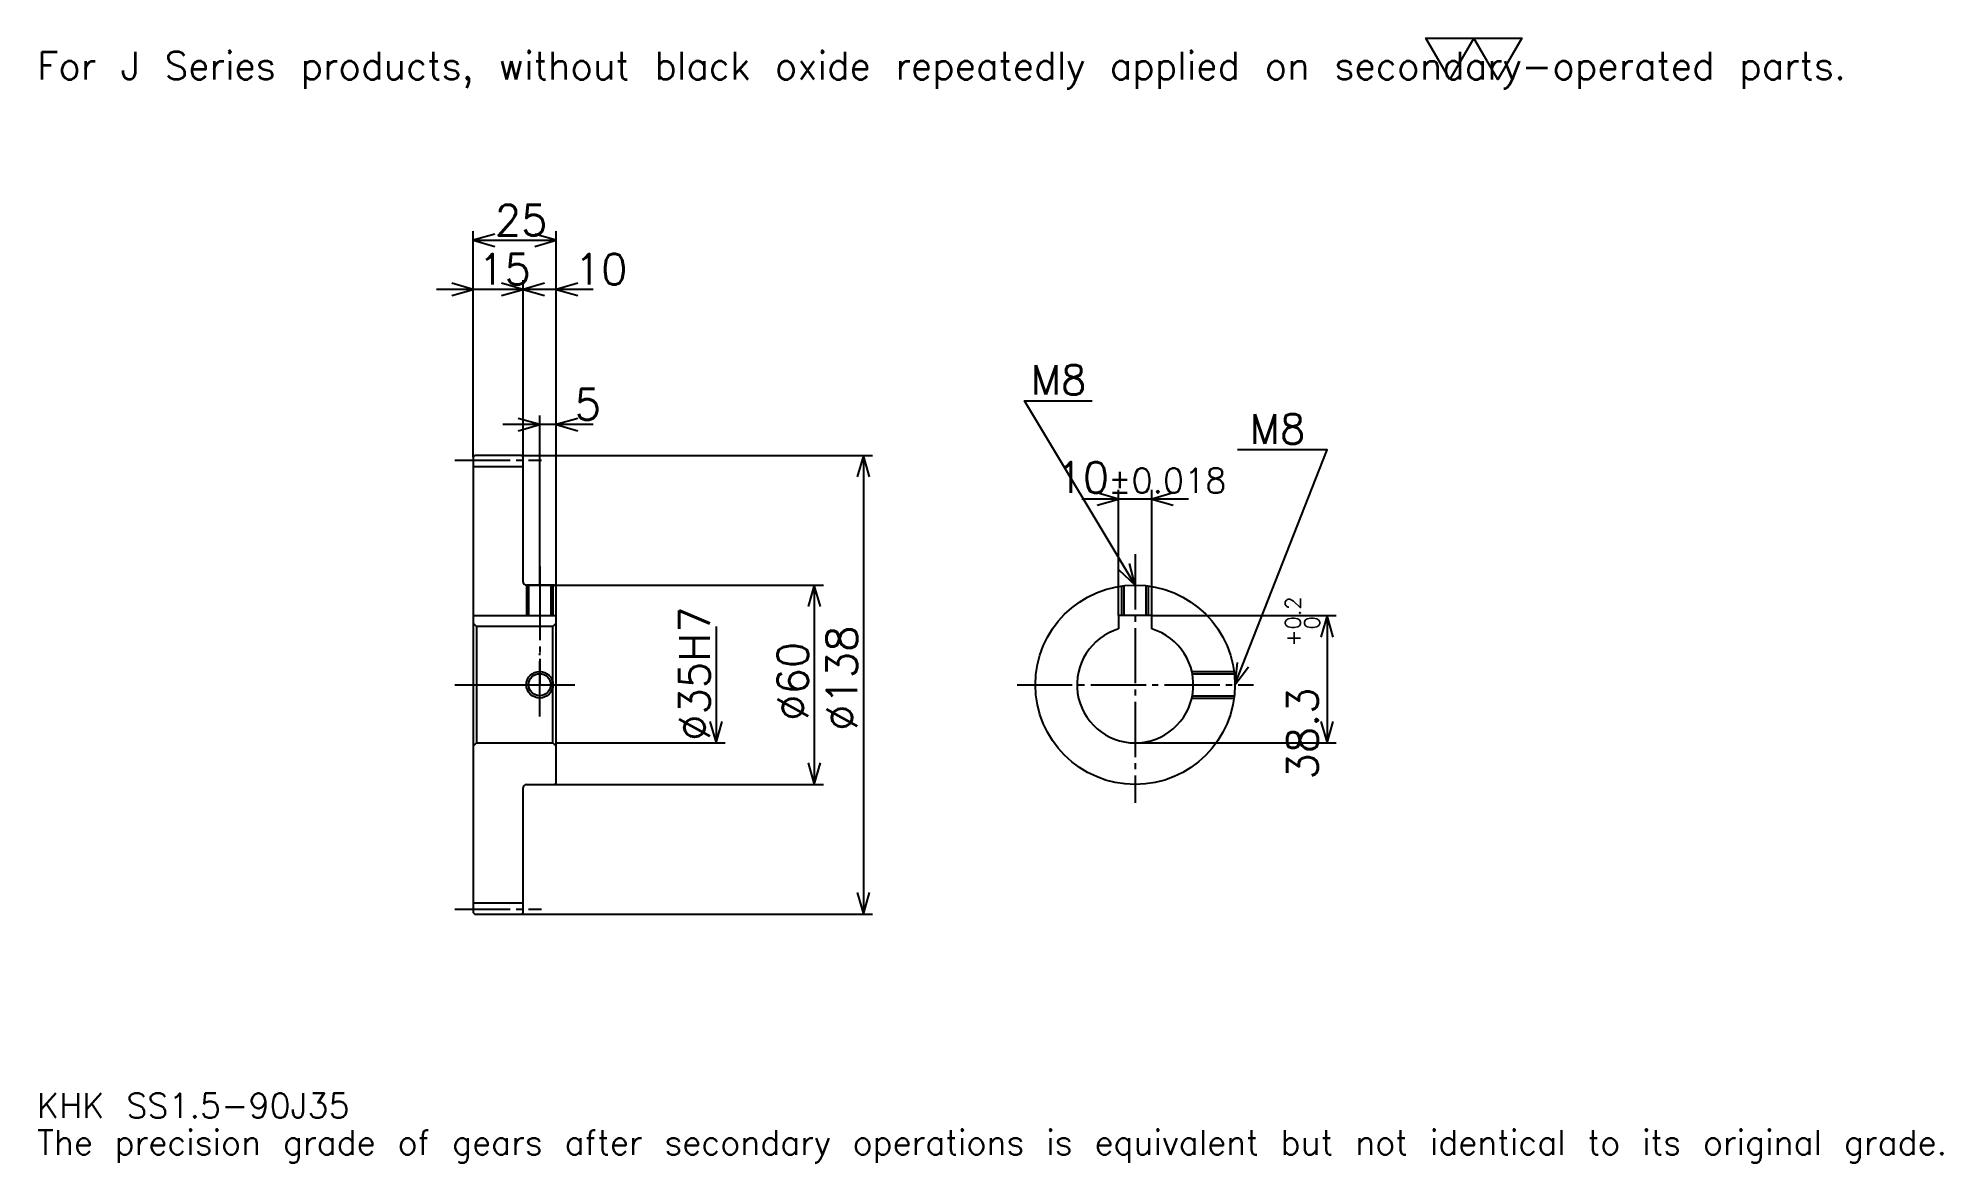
# Model space of a CAD drawing. Extents: x 19 to 592, y 7 to 345.
import ezdxf

# ---------------------------------------------------------------- set-up
doc = ezdxf.new("R2010")
doc.units = 0
doc.linetypes.add('DASHDOT', pattern=[22.173913, 16.630435, -1.847826, 1.847826, -1.847826])
doc.layers.get('0').update_dxf_attribs({"linetype": 'CONTINUOUS'})
doc.layers.add('DASHDOT', color=6, linetype='DASHDOT')
doc.styles.add('KANJI', font='TXT', dxfattribs={"bigfont": 'BIGFONT'})

msp = doc.modelspace()

# ---------------------------------------------------------------- linework, layer by layer
at = {"color": 5}
for p, q in [((149.67392, 219.597824), (149.67392, 287.043488)), ((174.67392, 219.597824), (174.67392, 287.043488)), ((149.67392, 284.271729), (174.67392, 284.271729)), ((175.76088, 269.489136), (138.58696, 269.489136)), ((185.76088, 269.489136), (153.58696, 269.489136)), ((164.67392, 219.597824), (164.67392, 272.260864)), ((169.67392, 219.597824), (169.67392, 231.608688)), ((185.76088, 228.836945), (158.58696, 228.836945)), ((149.67392, 219.097824), (149.67392, 219.597824)), ((164.17392, 219.597824), (174.67392, 219.597824)), ((164.67392, 219.097824), (164.67392, 219.597824)), ((169.67392, 180.597824), (169.67392, 219.597824)), ((169.67392, 180.597824), (169.67392, 219.597824)), ((174.67392, 219.597824), (269.836975, 219.597824)), ((174.67392, 180.097824), (174.67392, 219.597824)), ((267.065216, 219.597824), (267.065216, 81.597824)), ((364.891296, 206.467392), (332.717407, 206.467392)), ((343.804352, 171.397827), (343.804352, 209.239136)), ((353.804352, 171.397827), (353.804352, 209.239136)), ((165.67392, 180.597824), (174.67392, 180.597824)), ((174.67392, 180.597824), (255.054352, 180.597824)), ((252.282623, 180.597824), (252.282623, 120.597824)), ((222.717407, 168.097824), (222.717407, 133.097824)), ((353.804352, 171.397827), (409.293488, 171.397827)), ((406.521759, 171.397827), (406.521759, 133.097824)), ((174.67392, 133.097824), (225.489136, 133.097824)), ((348.804352, 133.097824), (409.293488, 133.097824)), ((165.67392, 120.597824), (174.67392, 120.597824)), ((174.67392, 120.597824), (255.054352, 120.597824)), ((164.17392, 81.597824), (174.67392, 81.597824)), ((174.67392, 81.597824), (269.836975, 81.597824))]:
    msp.add_line(p, q, dxfattribs=at)
at = {"color": 4}
for p, q in [((149.67392, 216.222824), (164.67392, 216.222824)), ((149.67392, 171.397827), (174.67392, 171.397827)), ((150.67392, 168.097824), (150.67392, 133.097824)), ((173.67392, 168.097824), (174.67392, 169.097824)), ((173.67392, 133.097824), (174.67392, 132.097824)), ((149.67392, 84.972824), (164.67392, 84.972824))]:
    msp.add_line(p, q, dxfattribs=at)
at = {"color": 7}
msp.add_lwpolyline([(443.478271, 332.608704), (436.271759, 345.100006), (465.097839, 345.100006), (457.891327, 332.608704), (450.684784, 345.100006), (443.478271, 332.608704)], dxfattribs=at)
at = {"color": 5}
for points in [[(156.141312, 286.119568), (149.67392, 284.271729), (156.141312, 282.42392)], [(168.206528, 282.42392), (174.67392, 284.271729), (168.206528, 286.119568)], [(143.206528, 267.641296), (149.67392, 269.489136), (143.206528, 271.336945)], [(158.206528, 267.641296), (164.67392, 269.489136), (158.206528, 271.336945)], [(171.141312, 271.336945), (164.67392, 269.489136), (171.141312, 267.641296)], [(181.141312, 271.336945), (174.67392, 269.489136), (181.141312, 267.641296)], [(348.804352, 180.597824), (315.543488, 236.032608), (335.869568, 236.032608)], [(163.206528, 226.989136), (169.67392, 228.836945), (163.206528, 230.684784)], [(181.141312, 230.684784), (174.67392, 228.836945), (181.141312, 226.989136)], [(268.913055, 213.130432), (267.065216, 219.597824), (265.217407, 213.130432)], [(378.804352, 150.597824), (406.521759, 221.25), (379.543518, 221.25)], [(337.336975, 204.619568), (343.804352, 206.467392), (337.336975, 208.315216)], [(360.271729, 208.315216), (353.804352, 206.467392), (360.271729, 204.619568)], [(343.892395, 185.192871), (348.804352, 180.597824), (347.061401, 187.094269)], [(254.130432, 174.130432), (252.282623, 180.597824), (250.434784, 174.130432)], [(408.369598, 164.930435), (406.521759, 171.397827), (404.67395, 164.930435)], [(379.446106, 157.29332), (378.804352, 150.597824), (382.886475, 155.943634)], [(220.869568, 139.565216), (222.717407, 133.097824), (224.565216, 139.565216)], [(404.67395, 139.565216), (406.521759, 133.097824), (408.369598, 139.565216)], [(250.434784, 127.065216), (252.282623, 120.597824), (254.130432, 127.065216)], [(265.217407, 88.065216), (267.065216, 81.597824), (268.913055, 88.065216)]]:
    msp.add_lwpolyline(points, dxfattribs=at)
at = {"color": 4}
for points in [[(164.67392, 181.597824), (164.67392, 219.097824), (164.17392, 219.597824), (150.17392, 219.597824), (149.67392, 219.097824), (149.67392, 132.097824)], [(165.67392, 180.597824), (165.67392, 171.397827)], [(165.67392, 120.597824), (174.17392, 120.597824), (174.67392, 121.097824), (174.67392, 180.097824), (174.17392, 180.597824), (165.67392, 180.597824)], [(166.348923, 180.597824), (166.348923, 171.397827)], [(172.998917, 180.597824), (172.998917, 171.397827)], [(173.67392, 180.597824), (173.67392, 171.397827)], [(344.804352, 171.397827), (344.804352, 180.329956)], [(345.47937, 171.397827), (345.47937, 180.412994)], [(352.129333, 171.397827), (352.129333, 180.412994)], [(352.804352, 171.397827), (352.804352, 180.329956)], [(149.67392, 132.097824), (150.67392, 133.097824), (173.67392, 133.097824), (173.67392, 168.097824), (150.67392, 168.097824), (149.67392, 169.097824)], [(353.804352, 167.368332), (353.804352, 171.397827), (343.804352, 171.397827), (343.804352, 167.368332)], [(365.841064, 154.597824), (378.536499, 154.597824)], [(365.985565, 153.922821), (378.619507, 153.922821)], [(365.841064, 146.597824), (378.536499, 146.597824)], [(365.985565, 147.272827), (378.619507, 147.272827)], [(149.67392, 132.097824), (149.67392, 82.097824), (150.17392, 81.597824), (164.17392, 81.597824), (164.67392, 82.097824), (164.67392, 119.597824)]]:
    msp.add_lwpolyline(points, dxfattribs=at)
for centre, radius in [((348.804352, 150.597824), 30), ((169.67392, 150.597824), 3.325)]:
    msp.add_circle(centre, radius, dxfattribs=at)
at = {"color": 7}
msp.add_circle((169.67392, 150.597824), 4, dxfattribs=at)
at = {"color": 4}
for centre, radius, start, end in [((165.67392, 181.597824), 1, 180, 270), ((348.804352, 150.597824), 17.5, 106.601549926, 73.398450074), ((165.67392, 119.597824), 1, 90, 180)]:
    msp.add_arc(centre, radius, start, end, dxfattribs=at)
at = {"layer": 'DASHDOT', "color": 7}
for p, q in [((144.130447, 218.097824), (170.217392, 218.097824)), ((348.804352, 189.83696), (348.804352, 115.054344)), ((169.67392, 180.597824), (169.67392, 150.597824)), ((144.130447, 150.597824), (180.217392, 150.597824)), ((313.260864, 150.597824), (384.347839, 150.597824)), ((144.130447, 83.097824), (170.217392, 83.097824))]:
    msp.add_line(p, q, dxfattribs=at)
for points in [[(169.67392, 186.141296), (169.67392, 165.85434)], [(169.67392, 141.054352), (169.67392, 160.141296)], [(160.130447, 150.597824), (179.217392, 150.597824)]]:
    msp.add_lwpolyline(points, dxfattribs=at)

# ---------------------------------------------------------------- texts
at = {"color": 7, "style": 'KANJI'}
for s, height, p in [('For J Series products, without black oxide repeatedly applied on secondary-operated parts.', 8.315217, (18.47826, 332.608704)), ('25', 9.23913, (156.168488, 285.75)), ('15', 9.23913, (151.168488, 270.967407)), ('10', 9.23913, (180.217392, 270.967407)), ('M8', 8.869566, (317.391296, 237.880432)), ('5', 9.23913, (180.217392, 230.315216)), ('M8', 8.869566, (383.239136, 223.097824)), ('10', 9.23913, (325.113403, 208.315216)), ('%%p0.018', 7.391304, (340.726379, 208.315216)), ('KHK SS1.5-90J35', 7.391304, (18.47826, 20.326086)), ('The precision grade of gears after secondary operations is equivalent but not identical to its original grade.', 7.391304, (18.47826, 9.23913))]:
    msp.add_text(s, height=height, dxfattribs=at).set_placement(p)
for s, height, p in [('%%c35H7', 9.23913, (220.869568, 133.73642)), ('0.2', 4.619565, (398.576111, 167.238281)), ('%%c138', 9.23913, (265.217407, 136.739136)), ('+', 4.619565, (398.576111, 162.064362)), ('0', 4.619565, (404.304382, 167.238281)), ('%%c60', 9.23913, (250.434784, 139.741852)), ('38.3', 9.23913, (403.75, 122.073753))]:
    msp.add_text(s, height=height, rotation=90, dxfattribs=at).set_placement(p)

doc.saveas('drawing.dxf')
